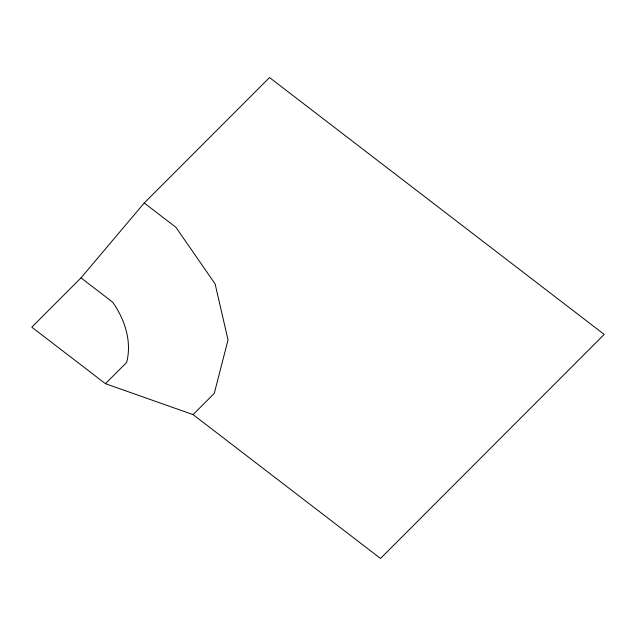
<?xml version="1.0" encoding="UTF-8"?>
<svg xmlns="http://www.w3.org/2000/svg" width="636" height="636" viewBox="0 0 636 636"><rect width="100%" height="100%" fill="white"/><g stroke="black" fill="none" stroke-linecap="round" stroke-linejoin="round"><path stroke-width="0.95" d="M81.011 277.876L144.237 202.995L269.505 77.536L604.2 334.425L380.503 558.464L193.082 414.608L105.433 383.683L31.8 327.166L81.011 277.876L112.731 302.227A97.769 71.272 28.7 0 1 126.636 362.448L105.433 383.683M193.082 414.608L214.276 393.374L228.038 339.91L215.119 283.918L175.957 227.346L144.237 202.995"/></g></svg>
